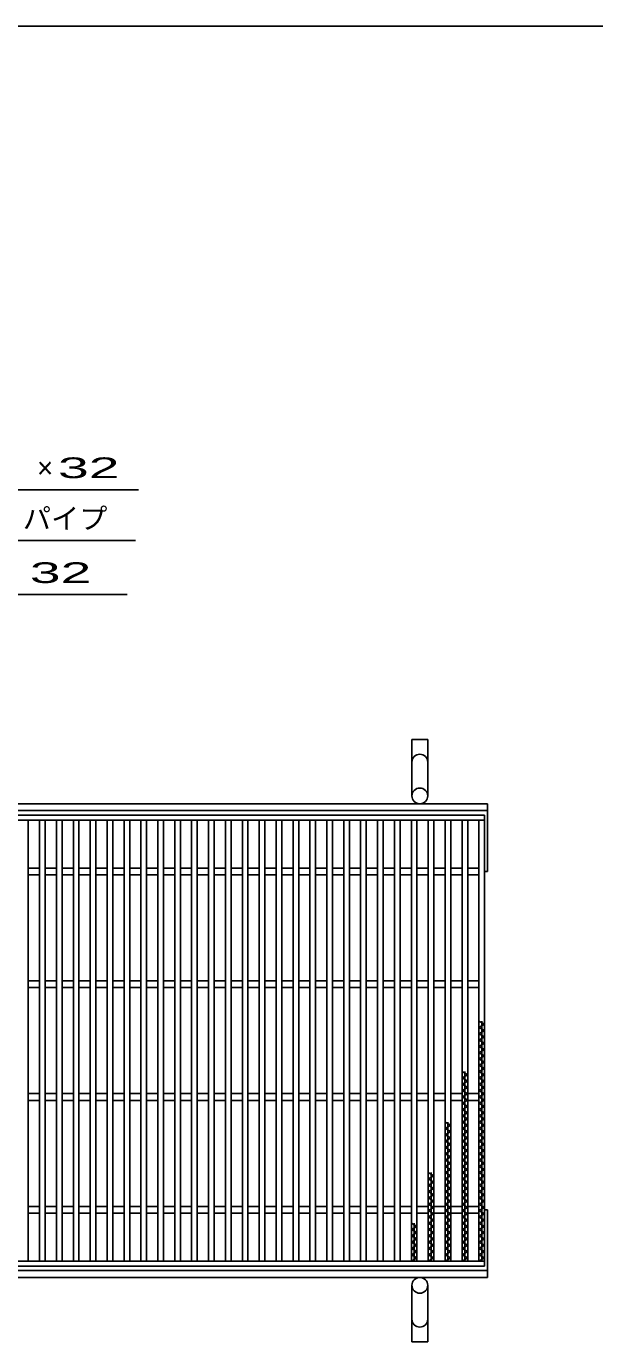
# Model space of a CAD drawing. Units: millimetres, scale not verified. Extents: x -1820 to 1736, y -1282 to 1048.
# Drawn here: x -826 to -321, y -118 to 1048 of the extents above; entities that cross this region are included whole.
import ezdxf
from ezdxf.enums import TextEntityAlignment as Align

# ---------------------------------------------------------------- set-up
doc = ezdxf.new("R2010")
doc.units = ezdxf.units.MM
doc.header["$LTSCALE"] = 10
for name, color, linetype, lineweight in [('0_2', 150, 'Continuous', 25), ('16', 3, 'Continuous', 25), ('19', 6, 'Continuous', 25), ('22', 4, 'Continuous', 25)]:
    doc.layers.add(name, color=color, linetype=linetype, lineweight=lineweight)
doc.styles.add('ベクトル', font='')
doc.styles.get('ベクトル').set_extended_font_data('ベクトル')

msp = doc.modelspace()

# ---------------------------------------------------------------- linework, layer by layer
at = {"layer": '0_2'}
msp.add_line((-1724, 1048.5), (1736, 1048.5), dxfattribs=at)
at = {"layer": '16'}
for p, q in [((-1414, 349), (-419, 349)), ((-419, 344.5), (-1414, 344.5)), ((-824, 344.5), (-829, 344.5)), ((-824, -46.5), (-824, 344.5)), ((-814, 344.5), (-814, -46.5)), ((-809, 344.5), (-814, 344.5)), ((-809, -46.5), (-809, 344.5)), ((-799, 344.5), (-799, -46.5)), ((-794, 344.5), (-799, 344.5)), ((-794, -46.5), (-794, 344.5)), ((-784, 344.5), (-784, -46.5)), ((-779, 344.5), (-784, 344.5)), ((-779, -46.5), (-779, 344.5)), ((-769, 344.5), (-769, -46.5)), ((-764, 344.5), (-769, 344.5)), ((-764, -46.5), (-764, 344.5)), ((-754, 344.5), (-754, -46.5)), ((-749, 344.5), (-754, 344.5)), ((-749, -46.5), (-749, 344.5)), ((-739, 344.5), (-739, -46.5)), ((-734, 344.5), (-739, 344.5)), ((-734, -46.5), (-734, 344.5)), ((-724, 344.5), (-724, -46.5)), ((-719, 344.5), (-724, 344.5)), ((-719, -46.5), (-719, 344.5)), ((-709, 344.5), (-709, -46.5)), ((-704, 344.5), (-709, 344.5)), ((-704, -46.5), (-704, 344.5)), ((-694, 344.5), (-694, -46.5)), ((-689, 344.5), (-694, 344.5)), ((-689, -46.5), (-689, 344.5)), ((-679, 344.5), (-679, -46.5)), ((-674, 344.5), (-679, 344.5)), ((-674, -46.5), (-674, 344.5)), ((-664, 344.5), (-664, -46.5)), ((-659, 344.5), (-664, 344.5)), ((-659, -46.5), (-659, 344.5)), ((-649, 344.5), (-649, -46.5)), ((-644, 344.5), (-649, 344.5)), ((-644, -46.5), (-644, 344.5)), ((-634, 344.5), (-634, -46.5)), ((-629, 344.5), (-634, 344.5)), ((-629, -46.5), (-629, 344.5)), ((-619, 344.5), (-619, -46.5)), ((-614, 344.5), (-619, 344.5)), ((-614, -46.5), (-614, 344.5)), ((-604, 344.5), (-604, -46.5)), ((-599, 344.5), (-604, 344.5)), ((-599, -46.5), (-599, 344.5)), ((-589, 344.5), (-589, -46.5)), ((-584, 344.5), (-589, 344.5)), ((-584, -46.5), (-584, 344.5)), ((-574, 344.5), (-574, -46.5)), ((-569, 344.5), (-574, 344.5)), ((-569, -46.5), (-569, 344.5)), ((-559, 344.5), (-559, -46.5)), ((-554, 344.5), (-559, 344.5)), ((-554, -46.5), (-554, 344.5)), ((-544, 344.5), (-544, -46.5)), ((-539, 344.5), (-544, 344.5)), ((-539, -46.5), (-539, 344.5)), ((-529, 344.5), (-529, -46.5)), ((-524, 344.5), (-529, 344.5)), ((-524, -46.5), (-524, 344.5)), ((-514, 344.5), (-514, -46.5)), ((-509, 344.5), (-514, 344.5)), ((-509, -46.5), (-509, 344.5)), ((-499, 344.5), (-499, -46.5)), ((-494, 344.5), (-499, 344.5)), ((-494, -46.5), (-494, 344.5)), ((-484, 344.5), (-484, -46.5)), ((-479, 344.5), (-484, 344.5)), ((-479, -46.5), (-479, 344.5)), ((-469, 344.5), (-469, -46.5)), ((-464, 344.5), (-469, 344.5)), ((-464, -46.5), (-464, 344.5)), ((-454, 344.5), (-454, -46.5)), ((-449, 344.5), (-454, 344.5)), ((-449, -46.5), (-449, 344.5)), ((-439, 344.5), (-439, -46.5)), ((-434, 344.5), (-439, 344.5)), ((-434, -46.5), (-434, 344.5)), ((-424, 344.5), (-424, -46.5)), ((-419, 344.5), (-424, 344.5)), ((-419, 349), (-419, 344.5)), ((-419, -46.5), (-419, 344.5)), ((-824, 302), (-814, 302)), ((-824, 296), (-814, 296)), ((-809, 302), (-799, 302)), ((-809, 296), (-799, 296)), ((-794, 302), (-784, 302)), ((-794, 296), (-784, 296)), ((-779, 302), (-769, 302)), ((-779, 296), (-769, 296)), ((-764, 302), (-754, 302)), ((-764, 296), (-754, 296)), ((-749, 302), (-739, 302)), ((-749, 296), (-739, 296)), ((-734, 302), (-724, 302)), ((-734, 296), (-724, 296)), ((-719, 302), (-709, 302)), ((-719, 296), (-709, 296)), ((-704, 302), (-694, 302)), ((-704, 296), (-694, 296)), ((-689, 302), (-679, 302)), ((-689, 296), (-679, 296)), ((-674, 302), (-664, 302)), ((-674, 296), (-664, 296)), ((-659, 302), (-649, 302)), ((-659, 296), (-649, 296)), ((-644, 302), (-634, 302)), ((-644, 296), (-634, 296)), ((-629, 302), (-619, 302)), ((-629, 296), (-619, 296)), ((-614, 302), (-604, 302)), ((-614, 296), (-604, 296)), ((-599, 302), (-589, 302)), ((-599, 296), (-589, 296)), ((-584, 302), (-574, 302)), ((-584, 296), (-574, 296)), ((-569, 302), (-559, 302)), ((-569, 296), (-559, 296)), ((-554, 302), (-544, 302)), ((-554, 296), (-544, 296)), ((-539, 302), (-529, 302)), ((-539, 296), (-529, 296)), ((-524, 302), (-514, 302)), ((-524, 296), (-514, 296)), ((-509, 302), (-499, 302)), ((-509, 296), (-499, 296)), ((-494, 302), (-484, 302)), ((-494, 296), (-484, 296)), ((-479, 302), (-469, 302)), ((-479, 296), (-469, 296)), ((-464, 302), (-454, 302)), ((-464, 296), (-454, 296)), ((-449, 302), (-439, 302)), ((-449, 296), (-439, 296)), ((-434, 302), (-424, 302)), ((-434, 296), (-424, 296)), ((-824, 202), (-814, 202)), ((-809, 202), (-799, 202)), ((-794, 202), (-784, 202)), ((-779, 202), (-769, 202)), ((-764, 202), (-754, 202)), ((-749, 202), (-739, 202)), ((-734, 202), (-724, 202)), ((-719, 202), (-709, 202)), ((-704, 202), (-694, 202)), ((-689, 202), (-679, 202)), ((-674, 202), (-664, 202)), ((-659, 202), (-649, 202)), ((-644, 202), (-634, 202)), ((-629, 202), (-619, 202)), ((-614, 202), (-604, 202)), ((-599, 202), (-589, 202)), ((-584, 202), (-574, 202)), ((-569, 202), (-559, 202)), ((-554, 202), (-544, 202)), ((-539, 202), (-529, 202)), ((-524, 202), (-514, 202)), ((-509, 202), (-499, 202)), ((-494, 202), (-484, 202)), ((-479, 202), (-469, 202)), ((-464, 202), (-454, 202)), ((-449, 202), (-439, 202)), ((-434, 202), (-424, 202)), ((-824, 196), (-814, 196)), ((-809, 196), (-799, 196)), ((-794, 196), (-784, 196)), ((-779, 196), (-769, 196)), ((-764, 196), (-754, 196)), ((-749, 196), (-739, 196)), ((-734, 196), (-724, 196)), ((-719, 196), (-709, 196)), ((-704, 196), (-694, 196)), ((-689, 196), (-679, 196)), ((-674, 196), (-664, 196)), ((-659, 196), (-649, 196)), ((-644, 196), (-634, 196)), ((-629, 196), (-619, 196)), ((-614, 196), (-604, 196)), ((-599, 196), (-589, 196)), ((-584, 196), (-574, 196)), ((-569, 196), (-559, 196)), ((-554, 196), (-544, 196)), ((-539, 196), (-529, 196)), ((-524, 196), (-514, 196)), ((-509, 196), (-499, 196)), ((-494, 196), (-484, 196)), ((-479, 196), (-469, 196)), ((-464, 196), (-454, 196)), ((-449, 196), (-439, 196)), ((-434, 196), (-424, 196)), ((-419, 163.5), (-424, 166.3)), ((-424, 160.7), (-419, 163.5)), ((-421.5, -46.5), (-421.5, 166.3)), ((-419, 157.9), (-424, 160.7)), ((-424, 155.1), (-419, 157.9)), ((-419, 152.3), (-424, 155.1)), ((-424, 149.5), (-419, 152.3)), ((-419, 146.7), (-424, 149.5)), ((-424, 143.9), (-419, 146.7)), ((-419, 141.1), (-424, 143.9)), ((-424, 138.3), (-419, 141.1)), ((-419, 135.5), (-424, 138.3)), ((-424, 132.7), (-419, 135.5)), ((-419, 129.9), (-424, 132.7)), ((-424, 127.1), (-419, 129.9)), ((-434, 118.7), (-439, 121.5)), ((-439, 115.9), (-434, 118.7)), ((-436.5, -46.5), (-436.5, 121.5)), ((-419, 124.3), (-424, 127.1)), ((-424, 121.5), (-419, 124.3)), ((-419, 118.7), (-424, 121.5)), ((-424, 115.9), (-419, 118.7)), ((-434, 113.1), (-439, 115.9)), ((-439, 110.3), (-434, 113.1)), ((-434, 107.5), (-439, 110.3)), ((-439, 104.7), (-434, 107.5)), ((-419, 113.1), (-424, 115.9)), ((-424, 110.3), (-419, 113.1)), ((-419, 107.5), (-424, 110.3)), ((-424, 104.7), (-419, 107.5)), ((-824, 102), (-814, 102)), ((-824, 96), (-814, 96)), ((-809, 102), (-799, 102)), ((-809, 96), (-799, 96)), ((-794, 102), (-784, 102)), ((-794, 96), (-784, 96)), ((-779, 102), (-769, 102)), ((-779, 96), (-769, 96)), ((-764, 102), (-754, 102)), ((-764, 96), (-754, 96)), ((-749, 102), (-739, 102)), ((-749, 96), (-739, 96)), ((-734, 102), (-724, 102)), ((-734, 96), (-724, 96)), ((-719, 102), (-709, 102)), ((-719, 96), (-709, 96)), ((-704, 102), (-694, 102)), ((-704, 96), (-694, 96)), ((-689, 102), (-679, 102)), ((-689, 96), (-679, 96)), ((-674, 102), (-664, 102)), ((-674, 96), (-664, 96)), ((-659, 102), (-649, 102)), ((-659, 96), (-649, 96)), ((-644, 102), (-634, 102)), ((-644, 96), (-634, 96)), ((-629, 102), (-619, 102)), ((-629, 96), (-619, 96)), ((-614, 102), (-604, 102)), ((-614, 96), (-604, 96)), ((-599, 102), (-589, 102)), ((-599, 96), (-589, 96)), ((-584, 102), (-574, 102)), ((-584, 96), (-574, 96)), ((-569, 102), (-559, 102)), ((-569, 96), (-559, 96)), ((-554, 102), (-544, 102)), ((-554, 96), (-544, 96)), ((-539, 102), (-529, 102)), ((-539, 96), (-529, 96)), ((-524, 102), (-514, 102)), ((-524, 96), (-514, 96)), ((-509, 102), (-499, 102)), ((-509, 96), (-499, 96)), ((-494, 102), (-484, 102)), ((-494, 96), (-484, 96)), ((-479, 102), (-469, 102)), ((-479, 96), (-469, 96)), ((-464, 102), (-454, 102)), ((-464, 96), (-454, 96)), ((-449, 102), (-439, 102)), ((-449, 96), (-439, 96)), ((-434, 101.9), (-439, 104.7)), ((-439, 99.1), (-434, 101.9)), ((-434, 96.3), (-439, 99.1)), ((-439, 93.5), (-434, 96.3)), ((-434, 90.7), (-439, 93.5)), ((-434, 102), (-424, 102)), ((-434, 96), (-424, 96)), ((-419, 101.9), (-424, 104.7)), ((-424, 99.1), (-419, 101.9)), ((-419, 96.3), (-424, 99.1)), ((-424, 93.5), (-419, 96.3)), ((-419, 90.7), (-424, 93.5)), ((-439, 87.9), (-434, 90.7)), ((-434, 85.1), (-439, 87.9)), ((-439, 82.3), (-434, 85.1)), ((-434, 79.5), (-439, 82.3)), ((-424, 87.9), (-419, 90.7)), ((-419, 85.1), (-424, 87.9)), ((-424, 82.3), (-419, 85.1)), ((-419, 79.5), (-424, 82.3)), ((-449, 73.9), (-454, 76.7)), ((-454, 71.1), (-449, 73.9)), ((-449, 68.3), (-454, 71.1)), ((-451.5, -46.5), (-451.5, 76.7)), ((-439, 76.7), (-434, 79.5)), ((-434, 73.9), (-439, 76.7)), ((-439, 71.1), (-434, 73.9)), ((-434, 68.3), (-439, 71.1)), ((-424, 76.7), (-419, 79.5)), ((-419, 73.9), (-424, 76.7)), ((-424, 71.1), (-419, 73.9)), ((-419, 68.3), (-424, 71.1)), ((-454, 65.5), (-449, 68.3)), ((-449, 62.7), (-454, 65.5)), ((-454, 59.9), (-449, 62.7)), ((-449, 57.1), (-454, 59.9)), ((-439, 65.5), (-434, 68.3)), ((-434, 62.7), (-439, 65.5)), ((-439, 59.9), (-434, 62.7)), ((-434, 57.1), (-439, 59.9)), ((-424, 65.5), (-419, 68.3)), ((-419, 62.7), (-424, 65.5)), ((-424, 59.9), (-419, 62.7)), ((-419, 57.1), (-424, 59.9)), ((-454, 54.3), (-449, 57.1)), ((-449, 51.5), (-454, 54.3)), ((-454, 48.7), (-449, 51.5)), ((-449, 45.9), (-454, 48.7)), ((-439, 54.3), (-434, 57.1)), ((-434, 51.5), (-439, 54.3)), ((-439, 48.7), (-434, 51.5)), ((-434, 45.9), (-439, 48.7)), ((-424, 54.3), (-419, 57.1)), ((-419, 51.5), (-424, 54.3)), ((-424, 48.7), (-419, 51.5)), ((-419, 45.9), (-424, 48.7)), ((-454, 43.1), (-449, 45.9)), ((-449, 40.3), (-454, 43.1)), ((-454, 37.5), (-449, 40.3)), ((-449, 34.7), (-454, 37.5)), ((-439, 43.1), (-434, 45.9)), ((-434, 40.3), (-439, 43.1)), ((-439, 37.5), (-434, 40.3)), ((-434, 34.7), (-439, 37.5)), ((-424, 43.1), (-419, 45.9)), ((-419, 40.3), (-424, 43.1)), ((-424, 37.5), (-419, 40.3)), ((-419, 34.7), (-424, 37.5)), ((-464, 29.1), (-469, 31.9)), ((-469, 26.3), (-464, 29.1)), ((-464, 23.5), (-469, 26.3)), ((-469, 20.7), (-464, 23.5)), ((-466.5, -46.5), (-466.5, 31.9)), ((-454, 31.9), (-449, 34.7)), ((-449, 29.1), (-454, 31.9)), ((-454, 26.3), (-449, 29.1)), ((-449, 23.5), (-454, 26.3)), ((-454, 20.7), (-449, 23.5)), ((-439, 31.9), (-434, 34.7)), ((-434, 29.1), (-439, 31.9)), ((-439, 26.3), (-434, 29.1)), ((-434, 23.5), (-439, 26.3)), ((-439, 20.7), (-434, 23.5)), ((-424, 31.9), (-419, 34.7)), ((-419, 29.1), (-424, 31.9)), ((-424, 26.3), (-419, 29.1)), ((-419, 23.5), (-424, 26.3)), ((-424, 20.7), (-419, 23.5)), ((-464, 17.9), (-469, 20.7)), ((-469, 15.1), (-464, 17.9)), ((-464, 12.3), (-469, 15.1)), ((-469, 9.5), (-464, 12.3)), ((-449, 17.9), (-454, 20.7)), ((-454, 15.1), (-449, 17.9)), ((-449, 12.3), (-454, 15.1)), ((-454, 9.5), (-449, 12.3)), ((-434, 17.9), (-439, 20.7)), ((-439, 15.1), (-434, 17.9)), ((-434, 12.3), (-439, 15.1)), ((-439, 9.5), (-434, 12.3)), ((-419, 17.9), (-424, 20.7)), ((-424, 15.1), (-419, 17.9)), ((-419, 12.3), (-424, 15.1)), ((-424, 9.5), (-419, 12.3)), ((-824, 2), (-814, 2)), ((-809, 2), (-799, 2)), ((-794, 2), (-784, 2)), ((-779, 2), (-769, 2)), ((-764, 2), (-754, 2)), ((-749, 2), (-739, 2)), ((-734, 2), (-724, 2)), ((-719, 2), (-709, 2)), ((-704, 2), (-694, 2)), ((-689, 2), (-679, 2)), ((-674, 2), (-664, 2)), ((-659, 2), (-649, 2)), ((-644, 2), (-634, 2)), ((-629, 2), (-619, 2)), ((-614, 2), (-604, 2)), ((-599, 2), (-589, 2)), ((-584, 2), (-574, 2)), ((-569, 2), (-559, 2)), ((-554, 2), (-544, 2)), ((-539, 2), (-529, 2)), ((-524, 2), (-514, 2)), ((-509, 2), (-499, 2)), ((-494, 2), (-484, 2)), ((-479, 2), (-469, 2)), ((-464, 6.7), (-469, 9.5)), ((-469, 3.9), (-464, 6.7)), ((-464, 1.1), (-469, 3.9)), ((-469, -1.7), (-464, 1.1)), ((-464, 2), (-454, 2)), ((-449, 6.7), (-454, 9.5)), ((-454, 3.9), (-449, 6.7)), ((-449, 1.1), (-454, 3.9)), ((-454, -1.7), (-449, 1.1)), ((-449, 2), (-439, 2)), ((-434, 6.7), (-439, 9.5)), ((-439, 3.9), (-434, 6.7)), ((-434, 1.1), (-439, 3.9)), ((-439, -1.7), (-434, 1.1)), ((-434, 2), (-424, 2)), ((-419, 6.7), (-424, 9.5)), ((-424, 3.9), (-419, 6.7)), ((-419, 1.1), (-424, 3.9)), ((-424, -1.7), (-419, 1.1)), ((-824, -4), (-814, -4)), ((-809, -4), (-799, -4)), ((-794, -4), (-784, -4)), ((-779, -4), (-769, -4)), ((-764, -4), (-754, -4)), ((-749, -4), (-739, -4)), ((-734, -4), (-724, -4)), ((-719, -4), (-709, -4)), ((-704, -4), (-694, -4)), ((-689, -4), (-679, -4)), ((-674, -4), (-664, -4)), ((-659, -4), (-649, -4)), ((-644, -4), (-634, -4)), ((-629, -4), (-619, -4)), ((-614, -4), (-604, -4)), ((-599, -4), (-589, -4)), ((-584, -4), (-574, -4)), ((-569, -4), (-559, -4)), ((-554, -4), (-544, -4)), ((-539, -4), (-529, -4)), ((-524, -4), (-514, -4)), ((-509, -4), (-499, -4)), ((-494, -4), (-484, -4)), ((-479, -4), (-469, -4)), ((-464, -4.5), (-469, -1.7)), ((-469, -7.3), (-464, -4.5)), ((-464, -10.1), (-469, -7.3)), ((-469, -12.9), (-464, -10.1)), ((-464, -4), (-454, -4)), ((-449, -4.5), (-454, -1.7)), ((-454, -7.3), (-449, -4.5)), ((-449, -10.1), (-454, -7.3)), ((-454, -12.9), (-449, -10.1)), ((-449, -4), (-439, -4)), ((-434, -4.5), (-439, -1.7)), ((-439, -7.3), (-434, -4.5)), ((-434, -10.1), (-439, -7.3)), ((-439, -12.9), (-434, -10.1)), ((-434, -4), (-424, -4)), ((-419, -4.5), (-424, -1.7)), ((-424, -7.3), (-419, -4.5)), ((-419, -10.1), (-424, -7.3)), ((-424, -12.9), (-419, -10.1)), ((-479, -15.7), (-484, -12.9)), ((-484, -18.5), (-479, -15.7)), ((-479, -21.3), (-484, -18.5)), ((-484, -24.1), (-479, -21.3)), ((-481.5, -46.5), (-481.5, -12.9)), ((-464, -15.7), (-469, -12.9)), ((-469, -18.5), (-464, -15.7)), ((-464, -21.3), (-469, -18.5)), ((-469, -24.1), (-464, -21.3)), ((-449, -15.7), (-454, -12.9)), ((-454, -18.5), (-449, -15.7)), ((-449, -21.3), (-454, -18.5)), ((-454, -24.1), (-449, -21.3)), ((-434, -15.7), (-439, -12.9)), ((-439, -18.5), (-434, -15.7)), ((-434, -21.3), (-439, -18.5)), ((-439, -24.1), (-434, -21.3)), ((-419, -15.7), (-424, -12.9)), ((-424, -18.5), (-419, -15.7)), ((-419, -21.3), (-424, -18.5)), ((-424, -24.1), (-419, -21.3)), ((-479, -26.9), (-484, -24.1)), ((-484, -29.7), (-479, -26.9)), ((-479, -32.5), (-484, -29.7)), ((-484, -35.3), (-479, -32.5)), ((-464, -26.9), (-469, -24.1)), ((-469, -29.7), (-464, -26.9)), ((-464, -32.5), (-469, -29.7)), ((-469, -35.3), (-464, -32.5)), ((-449, -26.9), (-454, -24.1)), ((-454, -29.7), (-449, -26.9)), ((-449, -32.5), (-454, -29.7)), ((-454, -35.3), (-449, -32.5)), ((-434, -26.9), (-439, -24.1)), ((-439, -29.7), (-434, -26.9)), ((-434, -32.5), (-439, -29.7)), ((-439, -35.3), (-434, -32.5)), ((-419, -26.9), (-424, -24.1)), ((-424, -29.7), (-419, -26.9)), ((-419, -32.5), (-424, -29.7)), ((-424, -35.3), (-419, -32.5)), ((-1414, -46.5), (-419, -46.5)), ((-829, -46.5), (-824, -46.5)), ((-814, -46.5), (-809, -46.5)), ((-799, -46.5), (-794, -46.5)), ((-784, -46.5), (-779, -46.5)), ((-769, -46.5), (-764, -46.5)), ((-754, -46.5), (-749, -46.5)), ((-739, -46.5), (-734, -46.5)), ((-724, -46.5), (-719, -46.5)), ((-709, -46.5), (-704, -46.5)), ((-694, -46.5), (-689, -46.5)), ((-679, -46.5), (-674, -46.5)), ((-664, -46.5), (-659, -46.5)), ((-649, -46.5), (-644, -46.5)), ((-634, -46.5), (-629, -46.5)), ((-619, -46.5), (-614, -46.5)), ((-604, -46.5), (-599, -46.5)), ((-589, -46.5), (-584, -46.5)), ((-574, -46.5), (-569, -46.5)), ((-559, -46.5), (-554, -46.5)), ((-544, -46.5), (-539, -46.5)), ((-529, -46.5), (-524, -46.5)), ((-514, -46.5), (-509, -46.5)), ((-499, -46.5), (-494, -46.5)), ((-479, -38.1), (-484, -35.3)), ((-484, -40.9), (-479, -38.1)), ((-479, -43.7), (-484, -40.9)), ((-484, -46.5), (-479, -43.7)), ((-484, -46.5), (-479, -46.5)), ((-464, -38.1), (-469, -35.3)), ((-469, -40.9), (-464, -38.1)), ((-464, -43.7), (-469, -40.9)), ((-469, -46.5), (-464, -43.7)), ((-469, -46.5), (-464, -46.5)), ((-449, -38.1), (-454, -35.3)), ((-454, -40.9), (-449, -38.1)), ((-449, -43.7), (-454, -40.9)), ((-454, -46.5), (-449, -43.7)), ((-454, -46.5), (-449, -46.5)), ((-434, -38.1), (-439, -35.3)), ((-439, -40.9), (-434, -38.1)), ((-434, -43.7), (-439, -40.9)), ((-439, -46.5), (-434, -43.7)), ((-439, -46.5), (-434, -46.5)), ((-419, -38.1), (-424, -35.3)), ((-424, -40.9), (-419, -38.1)), ((-419, -43.7), (-424, -40.9)), ((-424, -46.5), (-419, -43.7)), ((-424, -46.5), (-419, -46.5)), ((-419, -46.5), (-419, -51)), ((-419, -51), (-1414, -51))]:
    msp.add_line(p, q, dxfattribs=at)
at = {"layer": '19'}
for p, q in [((-483.5, 366), (-483.5, 416)), ((-483.5, 416), (-469.5, 416)), ((-469.5, 416), (-469.5, 366)), ((-1416.5, 359), (-416.5, 359)), ((-1416.5, 353), (-416.5, 353)), ((-416.5, 299), (-416.5, 359)), ((-419, 299), (-416.5, 299)), ((-419, -1), (-416.5, -1)), ((-416.5, -61), (-416.5, -1)), ((-1416.5, -55), (-416.5, -55)), ((-1416.5, -61), (-416.5, -61)), ((-483.5, -68), (-483.5, -118)), ((-469.5, -118), (-469.5, -68)), ((-483.5, -118), (-469.5, -118))]:
    msp.add_line(p, q, dxfattribs=at)
for centre in [(-476.5, 366), (-476.5, -68)]:
    msp.add_circle(centre, 7, dxfattribs=at)
for centre, start, end in [((-476.5, 396), 0, 180), ((-476.5, -98), 180, 0)]:
    msp.add_arc(centre, 7, start, end, dxfattribs=at)
at = {"layer": '22'}
for p, q in [((-1186.2, 637.5), (-726.2, 637.5)), ((-1168.8, 592.5), (-728.8, 592.5)), ((-1156.2, 544.5), (-736.2, 544.5))]:
    msp.add_line(p, q, dxfattribs=at)

# ---------------------------------------------------------------- texts
at = {"layer": '22', "color": 2, "style": 'ベクトル', "width": 2}
for p in [(-811.2, 657), (-836.2, 564)]:
    msp.add_text(' 32 ', height=18.33, dxfattribs=at).set_placement(p, align=Align.MIDDLE_LEFT)
at = {"layer": '22', "color": 2, "style": 'ベクトル'}
for s, height, p in [('×', 18.3, (-816.2, 657)), ('絞りパイプ', 18.33, (-878.8, 612))]:
    msp.add_text(s, height=height, dxfattribs=at).set_placement(p, align=Align.MIDDLE_LEFT)

doc.saveas('drawing.dxf')
